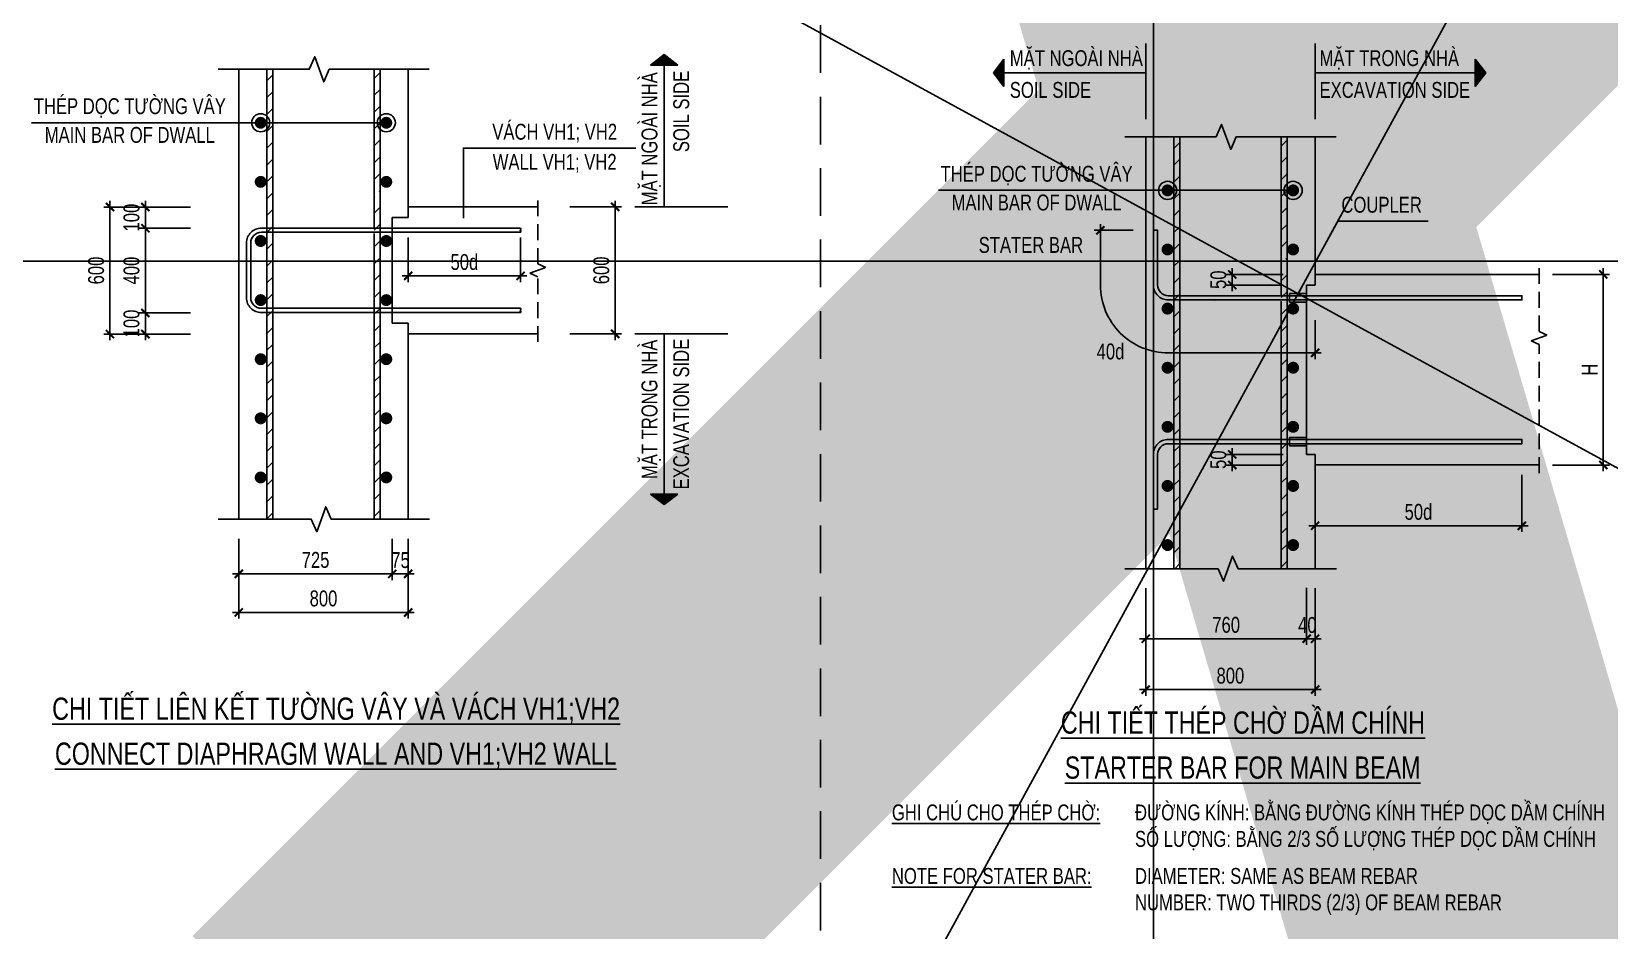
# Model space of a CAD drawing. Header units: millimetres. Extents: x 4107542 to 4204956, y -64070 to 3933.
# Drawn here: x 4126900 to 4156711, y -64070 to -47090 of the extents above; entities that cross this region are included whole.
import ezdxf
from ezdxf.enums import TextEntityAlignment as Align

# ---------------------------------------------------------------- set-up
doc = ezdxf.new("R2010")
doc.units = ezdxf.units.MM
doc.header["$LTSCALE"] = 1200
doc.linetypes.add('HIDDEN', pattern=[0.375, 0.25, -0.125])
for name, color, linetype in [('CDC.02.DIM', 1, 'Continuous'), ('CDC.03.BORDER', 3, 'Continuous'), ('CDC.04.HIDDEN', 8, 'HIDDEN'), ('CDC.05.STEEL', 4, 'Continuous'), ('CDC.06.TEXT', 2, 'Continuous'), ('CDC.11.NOTE', 8, 'Continuous')]:
    doc.layers.add(name, color=color, linetype=linetype)
doc.styles.add('1', font='arial.ttf', dxfattribs={"width": 0.75})
doc.styles.add('SMTEXT', font='arial.ttf', dxfattribs={"width": 0.75})
doc.dimstyles.new('120X4', dxfattribs={"dimscale": 120, "dimtxt": 2.5, "dimasz": 0.008, "dimexe": 0, "dimexo": 0, "dimgap": 0.9, "dimtad": 1, "dimdec": 0, "dimlfac": 0.25, "dimzin": 13, "dimdsep": 46, "dimtxsty": '1', "dimblk1": 'CHEO', "dimblk2": 'CHEO', "dimsah": 1, "dimcen": 0, "dimclrd": 256, "dimclre": 256, "dimclrt": 3, "dimadec": 0, "dimazin": 0, "dimtfac": 1, "dimtdec": 0, "dimtix": 1, "dimtmove": 2, "dimatfit": 3, "dimldrblk": 'CHEO', "dimfxl": 8, "dimfxlon": 1, "dimtolj": 1, "dimtzin": 13, "dimarcsym": 0})

# ---------------------------------------------------------------- blocks, each defined once
blk = doc.blocks.new('CHEO')
at = {"layer": 'CDC.02.DIM'}
for points in [[(0, 120.96), (0, -120.96)], [(-120.96, 0), (120.96, 0)]]:
    blk.add_lwpolyline(points, dxfattribs=at)
at = {"layer": 'CDC.02.DIM', "const_width": 40}
blk.add_lwpolyline([(80.48, 80.35), (-80.4, -80.52)], dxfattribs=at)
blk = doc.blocks.new('*D108')
at = {"layer": 'CDC.02.DIM', "lineweight": -2, "transparency": 16777216}
for p, q in [((4133716, -56670), (4133716, -57335)), ((4134016, -56670), (4134016, -57335)), ((4133717, -57335), (4134016, -57335))]:
    blk.add_line(p, q, dxfattribs=at)
at = {"layer": 'Defpoints', "color": 0, "transparency": 16777216}
for p in [(4133716, -56670), (4134016, -56670), (4134016, -57335)]:
    blk.add_point(p, dxfattribs=at)
at = {"layer": 'CDC.02.DIM', "lineweight": -2, "transparency": 16777216, "xscale": 0.96, "yscale": 0.96, "zscale": 0.96, "rotation": 180}
blk.add_blockref('CHEO', (4133716, -57335), dxfattribs=at)
at = {"layer": 'CDC.02.DIM', "lineweight": -2, "transparency": 16777216, "xscale": 0.96, "yscale": 0.96, "zscale": 0.96}
blk.add_blockref('CHEO', (4134016, -57335), dxfattribs=at)
at = {"layer": 'CDC.02.DIM', "color": 3, "transparency": 16777216, "insert": (4133871, -57076), "char_height": 300, "attachment_point": 5, "style": '1'}
blk.add_mtext('\\A1;75', dxfattribs=at)
blk = doc.blocks.new('*D109')
at = {"layer": 'CDC.02.DIM', "lineweight": -2, "transparency": 16777216}
for p, q in [((4130816, -56670), (4130816, -57335)), ((4133716, -56670), (4133716, -57335)), ((4130817, -57335), (4133716, -57335))]:
    blk.add_line(p, q, dxfattribs=at)
at = {"layer": 'Defpoints', "color": 0, "transparency": 16777216}
for p in [(4130816, -56670), (4133716, -56670), (4133716, -57335)]:
    blk.add_point(p, dxfattribs=at)
at = {"layer": 'CDC.02.DIM', "lineweight": -2, "transparency": 16777216, "xscale": 0.96, "yscale": 0.96, "zscale": 0.96, "rotation": 180}
blk.add_blockref('CHEO', (4130816, -57335), dxfattribs=at)
at = {"layer": 'CDC.02.DIM', "lineweight": -2, "transparency": 16777216, "xscale": 0.96, "yscale": 0.96, "zscale": 0.96}
blk.add_blockref('CHEO', (4133716, -57335), dxfattribs=at)
at = {"layer": 'CDC.02.DIM', "color": 3, "transparency": 16777216, "insert": (4132266, -57073), "char_height": 300, "attachment_point": 5, "style": '1'}
blk.add_mtext('\\A1;725', dxfattribs=at)
blk = doc.blocks.new('*D110')
at = {"layer": 'CDC.02.DIM', "lineweight": -2, "transparency": 16777216}
for p, q in [((4129906, -50804), (4129051, -50804)), ((4129051, -52405), (4129051, -50805)), ((4129906, -52406), (4129051, -52406))]:
    blk.add_line(p, q, dxfattribs=at)
at = {"layer": 'Defpoints', "color": 0, "transparency": 16777216}
for p in [(4129051, -50804), (4129906, -50804), (4129906, -52406)]:
    blk.add_point(p, dxfattribs=at)
at = {"layer": 'CDC.02.DIM', "lineweight": -2, "transparency": 16777216, "xscale": 0.96, "yscale": 0.96, "zscale": 0.96}
for p, rotation in [((4129051, -50804), 90), ((4129051, -52406), 270)]:
    blk.add_blockref('CHEO', p, dxfattribs=dict(at, rotation=rotation))
at = {"layer": 'CDC.02.DIM', "color": 3, "transparency": 16777216, "insert": (4128789, -51605), "char_height": 300, "attachment_point": 5, "rotation": 90, "style": '1'}
blk.add_mtext('\\A1;400', dxfattribs=at)
blk = doc.blocks.new('*D111')
at = {"layer": 'CDC.02.DIM', "lineweight": -2, "transparency": 16777216}
for p, q in [((4129051, -50403), (4129051, -50402)), ((4129906, -50404), (4129051, -50404)), ((4129051, -50804), (4129051, -50404)), ((4129906, -50804), (4129051, -50804)), ((4129051, -50805), (4129051, -50806))]:
    blk.add_line(p, q, dxfattribs=at)
at = {"layer": 'Defpoints', "color": 0, "transparency": 16777216}
for p in [(4129051, -50404), (4129906, -50404), (4129906, -50804)]:
    blk.add_point(p, dxfattribs=at)
at = {"layer": 'CDC.02.DIM', "lineweight": -2, "transparency": 16777216, "xscale": 0.96, "yscale": 0.96, "zscale": 0.96}
for p, rotation in [((4129051, -50404), 270), ((4129051, -50804), 90)]:
    blk.add_blockref('CHEO', p, dxfattribs=dict(at, rotation=rotation))
at = {"layer": 'CDC.02.DIM', "color": 3, "transparency": 16777216, "insert": (4128789, -50604), "char_height": 300, "attachment_point": 5, "rotation": 90, "style": '1'}
blk.add_mtext('\\A1;100', dxfattribs=at)
blk = doc.blocks.new('*D112')
at = {"layer": 'CDC.02.DIM', "lineweight": -2, "transparency": 16777216}
for p, q in [((4129342, -50404), (4128382, -50404)), ((4128382, -50405), (4128382, -52804)), ((4129342, -52805), (4128382, -52805))]:
    blk.add_line(p, q, dxfattribs=at)
at = {"layer": 'Defpoints', "color": 0, "transparency": 16777216}
for p in [(4129906, -50404), (4128382, -52805), (4129906, -52805)]:
    blk.add_point(p, dxfattribs=at)
at = {"layer": 'CDC.02.DIM', "lineweight": -2, "transparency": 16777216, "xscale": 0.96, "yscale": 0.96, "zscale": 0.96}
for p, rotation in [((4128382, -50404), 90), ((4128382, -52805), 270)]:
    blk.add_blockref('CHEO', p, dxfattribs=dict(at, rotation=rotation))
at = {"layer": 'CDC.02.DIM', "color": 3, "transparency": 16777216, "insert": (4128121, -51604), "char_height": 300, "attachment_point": 5, "rotation": 90, "style": '1'}
blk.add_mtext('\\A1;600', dxfattribs=at)
blk = doc.blocks.new('*D113')
at = {"layer": 'CDC.02.DIM', "lineweight": -2, "transparency": 16777216}
for p, q in [((4137071, -50401), (4137927, -50401)), ((4137927, -50401), (4137927, -52800)), ((4137071, -52801), (4137927, -52801))]:
    blk.add_line(p, q, dxfattribs=at)
at = {"layer": 'Defpoints', "color": 0, "transparency": 16777216}
for p in [(4137071, -50401), (4137071, -52801), (4137927, -52801)]:
    blk.add_point(p, dxfattribs=at)
at = {"layer": 'CDC.02.DIM', "lineweight": -2, "transparency": 16777216, "xscale": 0.96, "yscale": 0.96, "zscale": 0.96}
for p, rotation in [((4137927, -50401), 90), ((4137927, -52801), 270)]:
    blk.add_blockref('CHEO', p, dxfattribs=dict(at, rotation=rotation))
at = {"layer": 'CDC.02.DIM', "color": 3, "transparency": 16777216, "insert": (4137666, -51601), "char_height": 300, "attachment_point": 5, "rotation": 90, "style": '1'}
blk.add_mtext('\\A1;600', dxfattribs=at)
blk = doc.blocks.new('*D114')
at = {"layer": 'CDC.02.DIM', "lineweight": -2, "transparency": 16777216}
for p, q in [((4130816, -57102), (4130816, -58062)), ((4134016, -57102), (4134016, -58062)), ((4130817, -58062), (4134016, -58062))]:
    blk.add_line(p, q, dxfattribs=at)
at = {"layer": 'Defpoints', "color": 0, "transparency": 16777216}
for p in [(4130816, -56670), (4134016, -56670), (4134016, -58062)]:
    blk.add_point(p, dxfattribs=at)
at = {"layer": 'CDC.02.DIM', "lineweight": -2, "transparency": 16777216, "xscale": 0.96, "yscale": 0.96, "zscale": 0.96, "rotation": 180}
blk.add_blockref('CHEO', (4130816, -58062), dxfattribs=at)
at = {"layer": 'CDC.02.DIM', "lineweight": -2, "transparency": 16777216, "xscale": 0.96, "yscale": 0.96, "zscale": 0.96}
blk.add_blockref('CHEO', (4134016, -58062), dxfattribs=at)
at = {"layer": 'CDC.02.DIM', "color": 3, "transparency": 16777216, "insert": (4132416, -57800), "char_height": 300, "attachment_point": 5, "style": '1'}
blk.add_mtext('\\A1;800', dxfattribs=at)
blk = doc.blocks.new('*D115')
at = {"layer": 'CDC.02.DIM', "lineweight": -2, "transparency": 16777216}
for p, q in [((4129051, -52405), (4129051, -52404)), ((4129906, -52406), (4129051, -52406)), ((4129051, -52406), (4129051, -52805)), ((4129906, -52805), (4129051, -52805)), ((4129051, -52805), (4129051, -52806))]:
    blk.add_line(p, q, dxfattribs=at)
at = {"layer": 'Defpoints', "color": 0, "transparency": 16777216}
for p in [(4129906, -52406), (4129051, -52805), (4129906, -52805)]:
    blk.add_point(p, dxfattribs=at)
at = {"layer": 'CDC.02.DIM', "lineweight": -2, "transparency": 16777216, "xscale": 0.96, "yscale": 0.96, "zscale": 0.96}
for p, rotation in [((4129051, -52406), 270), ((4129051, -52805), 90)]:
    blk.add_blockref('CHEO', p, dxfattribs=dict(at, rotation=rotation))
at = {"layer": 'CDC.02.DIM', "color": 3, "transparency": 16777216, "insert": (4128789, -52605), "char_height": 300, "attachment_point": 5, "rotation": 90, "style": '1'}
blk.add_mtext('\\A1;100', dxfattribs=at)
blk = doc.blocks.new('*D116')
at = {"layer": 'CDC.02.DIM', "lineweight": -2, "transparency": 16777216}
for p, q in [((4134016, -50979), (4134016, -51706)), ((4136139, -50979), (4136139, -51706)), ((4134017, -51706), (4136138, -51706))]:
    blk.add_line(p, q, dxfattribs=at)
at = {"layer": 'Defpoints', "color": 0, "transparency": 16777216}
for p in [(4134016, -50979), (4136139, -50979), (4136139, -51706)]:
    blk.add_point(p, dxfattribs=at)
at = {"layer": 'CDC.02.DIM', "lineweight": -2, "transparency": 16777216, "xscale": 0.96, "yscale": 0.96, "zscale": 0.96, "rotation": 180}
blk.add_blockref('CHEO', (4134016, -51706), dxfattribs=at)
at = {"layer": 'CDC.02.DIM', "lineweight": -2, "transparency": 16777216, "xscale": 0.96, "yscale": 0.96, "zscale": 0.96}
blk.add_blockref('CHEO', (4136139, -51706), dxfattribs=at)
at = {"layer": 'CDC.02.DIM', "color": 3, "transparency": 16777216, "insert": (4135078, -51445), "char_height": 300, "attachment_point": 5, "style": '1'}
blk.add_mtext('\\A1;50d', dxfattribs=at)
blk = doc.blocks.new('*D138')
at = {"layer": 'CDC.02.DIM', "lineweight": -2, "transparency": 16777216}
for p, q in [((4150990, -57600), (4150990, -58560)), ((4151150, -57605), (4151150, -58560)), ((4150989, -58560), (4150988, -58560)), ((4150990, -58560), (4151150, -58560)), ((4151151, -58560), (4151152, -58560))]:
    blk.add_line(p, q, dxfattribs=at)
at = {"layer": 'Defpoints', "color": 0, "transparency": 16777216}
for p in [(4150990, -55078), (4151150, -57605), (4151150, -58560)]:
    blk.add_point(p, dxfattribs=at)
at = {"layer": 'CDC.02.DIM', "lineweight": -2, "transparency": 16777216, "xscale": 0.96, "yscale": 0.96, "zscale": 0.96}
blk.add_blockref('CHEO', (4150990, -58560), dxfattribs=at)
at = {"layer": 'CDC.02.DIM', "lineweight": -2, "transparency": 16777216, "xscale": 0.96, "yscale": 0.96, "zscale": 0.96, "rotation": 180}
blk.add_blockref('CHEO', (4151150, -58560), dxfattribs=at)
at = {"layer": 'CDC.02.DIM', "color": 3, "transparency": 16777216, "insert": (4151004, -58302), "char_height": 300, "attachment_point": 5, "style": '1'}
blk.add_mtext('\\A1;40', dxfattribs=at)
blk = doc.blocks.new('*D139')
at = {"layer": 'CDC.02.DIM', "lineweight": -2, "transparency": 16777216}
for p, q in [((4147950, -57605), (4147950, -58560)), ((4150990, -57600), (4150990, -58560)), ((4147951, -58560), (4150989, -58560))]:
    blk.add_line(p, q, dxfattribs=at)
at = {"layer": 'Defpoints', "color": 0, "transparency": 16777216}
for p in [(4150990, -55078), (4147950, -57605), (4150990, -58560)]:
    blk.add_point(p, dxfattribs=at)
at = {"layer": 'CDC.02.DIM', "lineweight": -2, "transparency": 16777216, "xscale": 0.96, "yscale": 0.96, "zscale": 0.96, "rotation": 180}
blk.add_blockref('CHEO', (4147950, -58560), dxfattribs=at)
at = {"layer": 'CDC.02.DIM', "lineweight": -2, "transparency": 16777216, "xscale": 0.96, "yscale": 0.96, "zscale": 0.96}
blk.add_blockref('CHEO', (4150990, -58560), dxfattribs=at)
at = {"layer": 'CDC.02.DIM', "color": 3, "transparency": 16777216, "insert": (4149470, -58299), "char_height": 300, "attachment_point": 5, "style": '1'}
blk.add_mtext('\\A1;760', dxfattribs=at)
blk = doc.blocks.new('*D140')
at = {"layer": 'CDC.02.DIM', "lineweight": -2, "transparency": 16777216}
for p, q in [((4149585, -51677), (4149585, -51676)), ((4150545, -51678), (4149585, -51678)), ((4149585, -51878), (4149585, -51678)), ((4150545, -51878), (4149585, -51878)), ((4149585, -51879), (4149585, -51880))]:
    blk.add_line(p, q, dxfattribs=at)
at = {"layer": 'Defpoints', "color": 0, "transparency": 16777216}
for p in [(4149585, -51678), (4151150, -51678), (4150990, -51878)]:
    blk.add_point(p, dxfattribs=at)
at = {"layer": 'CDC.02.DIM', "lineweight": -2, "transparency": 16777216, "xscale": 0.96, "yscale": 0.96, "zscale": 0.96}
for p, rotation in [((4149585, -51678), 270), ((4149585, -51878), 90)]:
    blk.add_blockref('CHEO', p, dxfattribs=dict(at, rotation=rotation))
at = {"layer": 'CDC.02.DIM', "color": 3, "transparency": 16777216, "insert": (4149324, -51778), "char_height": 300, "attachment_point": 5, "rotation": 90, "style": '1'}
blk.add_mtext('\\A1;50', dxfattribs=at)
blk = doc.blocks.new('*D135')
at = {"layer": 'CDC.02.DIM', "lineweight": -2, "transparency": 16777216}
for p, q in [((4155635, -51678), (4156595, -51678)), ((4156595, -51679), (4156595, -55277)), ((4155635, -55278), (4156595, -55278))]:
    blk.add_line(p, q, dxfattribs=at)
at = {"layer": 'Defpoints', "color": 0, "transparency": 16777216}
for p in [(4151150, -51678), (4151150, -55278), (4156595, -55278)]:
    blk.add_point(p, dxfattribs=at)
at = {"layer": 'CDC.02.DIM', "lineweight": -2, "transparency": 16777216, "xscale": 0.96, "yscale": 0.96, "zscale": 0.96}
for p, rotation in [((4156595, -51678), 90), ((4156595, -55278), 270)]:
    blk.add_blockref('CHEO', p, dxfattribs=dict(at, rotation=rotation))
at = {"layer": 'CDC.02.DIM', "color": 3, "transparency": 16777216, "insert": (4156337, -53478), "char_height": 300, "attachment_point": 5, "rotation": 90, "style": '1'}
blk.add_mtext('\\A1;H', dxfattribs=at)
blk = doc.blocks.new('*D136')
at = {"layer": 'CDC.02.DIM', "lineweight": -2, "transparency": 16777216}
for p, q in [((4147950, -58560), (4147950, -59520)), ((4151150, -58560), (4151150, -59520)), ((4147951, -59520), (4151149, -59520))]:
    blk.add_line(p, q, dxfattribs=at)
at = {"layer": 'Defpoints', "color": 0, "transparency": 16777216}
for p in [(4147950, -57605), (4151150, -57605), (4151150, -59520)]:
    blk.add_point(p, dxfattribs=at)
at = {"layer": 'CDC.02.DIM', "lineweight": -2, "transparency": 16777216, "xscale": 0.96, "yscale": 0.96, "zscale": 0.96, "rotation": 180}
blk.add_blockref('CHEO', (4147950, -59520), dxfattribs=at)
at = {"layer": 'CDC.02.DIM', "lineweight": -2, "transparency": 16777216, "xscale": 0.96, "yscale": 0.96, "zscale": 0.96}
blk.add_blockref('CHEO', (4151150, -59520), dxfattribs=at)
at = {"layer": 'CDC.02.DIM', "color": 3, "transparency": 16777216, "insert": (4149550, -59259), "char_height": 300, "attachment_point": 5, "style": '1'}
blk.add_mtext('\\A1;800', dxfattribs=at)
blk = doc.blocks.new('*D137')
at = {"layer": 'CDC.02.DIM', "lineweight": -2, "transparency": 16777216}
for p, q in [((4149585, -55077), (4149585, -55076)), ((4150545, -55078), (4149585, -55078)), ((4149585, -55078), (4149585, -55278)), ((4150545, -55278), (4149585, -55278)), ((4149585, -55279), (4149585, -55280))]:
    blk.add_line(p, q, dxfattribs=at)
at = {"layer": 'Defpoints', "color": 0, "transparency": 16777216}
for p in [(4150990, -55078), (4149585, -55278), (4151150, -55278)]:
    blk.add_point(p, dxfattribs=at)
at = {"layer": 'CDC.02.DIM', "lineweight": -2, "transparency": 16777216, "xscale": 0.96, "yscale": 0.96, "zscale": 0.96}
for p, rotation in [((4149585, -55078), 270), ((4149585, -55278), 90)]:
    blk.add_blockref('CHEO', p, dxfattribs=dict(at, rotation=rotation))
at = {"layer": 'CDC.02.DIM', "color": 3, "transparency": 16777216, "insert": (4149324, -55178), "char_height": 300, "attachment_point": 5, "rotation": 90, "style": '1'}
blk.add_mtext('\\A1;50', dxfattribs=at)
blk = doc.blocks.new('*D141')
at = {"layer": 'CDC.02.DIM', "lineweight": -2, "transparency": 16777216}
for p, q in [((4151150, -55466), (4151150, -56426)), ((4155057, -55466), (4155057, -56426)), ((4151151, -56426), (4155056, -56426))]:
    blk.add_line(p, q, dxfattribs=at)
at = {"layer": 'Defpoints', "color": 0, "transparency": 16777216}
for p in [(4151150, -54876), (4155057, -54876), (4155057, -56426)]:
    blk.add_point(p, dxfattribs=at)
at = {"layer": 'CDC.02.DIM', "lineweight": -2, "transparency": 16777216, "xscale": 0.96, "yscale": 0.96, "zscale": 0.96, "rotation": 180}
blk.add_blockref('CHEO', (4151150, -56426), dxfattribs=at)
at = {"layer": 'CDC.02.DIM', "lineweight": -2, "transparency": 16777216, "xscale": 0.96, "yscale": 0.96, "zscale": 0.96}
blk.add_blockref('CHEO', (4155057, -56426), dxfattribs=at)
at = {"layer": 'CDC.02.DIM', "color": 3, "transparency": 16777216, "insert": (4153103, -56165), "char_height": 300, "attachment_point": 5, "style": '1'}
blk.add_mtext('\\A1;50d', dxfattribs=at)

msp = doc.modelspace()

# ---------------------------------------------------------------- hatches: boundary and pattern name
at = {"layer": 'CDC.11.NOTE'}
h = msp.add_hatch(dxfattribs=at)
h.set_pattern_fill('ANSI31', color=256, scale=1800, style=0)
h.set_pattern_definition([(45, (4401341.96, 952238.25), (-159.099026, 159.099026), [])])
h.paths.add_polyline_path([(4131460.3, -47803), (4131348.3, -47803), (4131348.3, -48215.8), (4131460.3, -48215.8)])
h.paths.add_polyline_path([(4131348.3, -56301.7), (4131460.3, -56301.7), (4131460.3, -48215.8), (4131348.3, -48215.8)])
h = msp.add_hatch(dxfattribs=at)
h.set_pattern_fill('ANSI31', color=256, scale=1800, style=0)
h.set_pattern_definition([(45, (4399505.34, 952238.25), (-159.099026, 159.099026), [])])
edge = h.paths.add_edge_path()
edge.add_line((4133486.4, -48215.8), (4133374.4, -48215.8))
edge.add_line((4133374.4, -48215.8), (4133374.4, -50082.9))
edge.add_arc((4133366.4, -50282.7), 200, 53.1301, 87.70756, ccw=False)
edge.add_line((4133486.4, -50122.7), (4133486.4, -48215.8))
h.paths.add_polyline_path([(4133486.4, -47803), (4133374.4, -47803), (4133374.4, -48215.8), (4133486.4, -48215.8)])
edge = h.paths.add_edge_path()
edge.add_line((4133374.4, -56301.7), (4133486.4, -56301.7))
edge.add_line((4133486.4, -56301.7), (4133486.4, -55285.5))
edge.add_arc((4133505.2, -55256.7), 34.4, 232.03623, 236.8032, ccw=False)
edge.add_arc((4133505.2, -55310.9), 34.4, 123.1968, 127.96377, ccw=False)
edge.add_line((4133486.4, -55282.1), (4133486.4, -50362.7))
edge.add_arc((4133286.4, -50362.7), 200, 359.99991, 423.89612)
edge.add_line((4133374.4, -50183.1), (4133374.4, -56301.7))
h = msp.add_hatch(dxfattribs=at)
h.set_pattern_fill('ANSI31', color=256, scale=1800, style=0)
h.set_pattern_definition([(45, (4418475.1, 950961.12), (-159.099026, 159.099026), [])])
h.paths.add_polyline_path([(4148593.4, -49080.2), (4148481.4, -49080.2), (4148481.4, -49493), (4148593.4, -49493)])
h.paths.add_polyline_path([(4148481.4, -57236.1), (4148593.4, -57236.1), (4148593.4, -49493), (4148481.4, -49493)])
h = msp.add_hatch(dxfattribs=at)
h.set_pattern_fill('ANSI31', color=256, scale=1800, style=0)
h.set_pattern_definition([(45, (4416638.47, 950961.12), (-159.099026, 159.099026), [])])
edge = h.paths.add_edge_path()
edge.add_line((4150619.5, -49493), (4150507.5, -49493))
edge.add_line((4150507.5, -49493), (4150507.5, -51360))
edge.add_arc((4150499.5, -51559.8), 200, 53.1301, 87.70756, ccw=False)
edge.add_line((4150619.5, -51399.8), (4150619.5, -49493))
h.paths.add_polyline_path([(4150619.5, -49080.2), (4150507.5, -49080.2), (4150507.5, -49493), (4150619.5, -49493)])
edge = h.paths.add_edge_path()
edge.add_line((4150507.5, -57236.1), (4150619.5, -57236.1))
edge.add_line((4150619.5, -57236.1), (4150619.5, -56562.6))
edge.add_arc((4150638.4, -56533.8), 34.4, 232.03623, 236.8032, ccw=False)
edge.add_arc((4150638.4, -56588.1), 34.4, 123.1968, 127.96377, ccw=False)
edge.add_line((4150619.5, -56559.3), (4150619.5, -51639.9))
edge.add_arc((4150419.5, -51639.8), 200, 359.99991, 423.89612)
edge.add_line((4150507.5, -51460.3), (4150507.5, -57236.1))

# ---------------------------------------------------------------- linework, layer by layer
at = {"layer": 'CDC.02.DIM'}
for p, q in [((4133604.5, -48811.1), (4126900.4, -48811.1)), ((4150737.6, -50088.2), (4144033.6, -50088.2)), ((4147211, -50843.9), (4147711, -50843.9))]:
    msp.add_line(p, q, dxfattribs=at)
for points in [[(4130424.6, -47803), (4132147, -47803), (4132249.8, -47566.2), (4132422.2, -48039.8), (4132525, -47803), (4134412.7, -47803)], [(4147557.7, -49080.2), (4149280.1, -49080.2), (4149382.9, -48843.4), (4149555.3, -49317), (4149658.1, -49080.2), (4151545.9, -49080.2)], [(4135058.4, -50614.6), (4135058.4, -49290.9), (4138316.9, -49290.9)], [(4132131.1, -50882.7), (4132133.6, -50890.9)], [(4130424.6, -56301.7), (4132184.3, -56301.7), (4132287.1, -56538.5), (4132459.5, -56064.9), (4132562.3, -56301.7), (4134419.1, -56301.7)], [(4147557.7, -57236.1), (4149317.4, -57236.1), (4149420.2, -57472.9), (4149592.6, -56999.3), (4149695.4, -57236.1), (4151552.3, -57236.1)]]:
    msp.add_lwpolyline(points, dxfattribs=at)
for points in [[(4136138.9, -50802.3, -0.3639702), (4136138.9, -50840.3, 0.3639702), (4136138.9, -50882.3, 0.3639702), (4136138.9, -50840.3, 0.3639702)], [(4151149.6, -52543.3), (4151149.6, -53159.5), (4148374.9, -53159.4, -0.4142141), (4147094.9, -51879.4), (4147094.9, -51430.3), (4147094.9, -50844), (4147094.9, -50844)], [(4136138.9, -52317.6, -0.3639702), (4136138.9, -52355.7, 0.3639702), (4136138.9, -52397.6, 0.3639702), (4136138.9, -52355.7, 0.3639702)]]:
    msp.add_lwpolyline(points, format="xyb", dxfattribs=at)
for centre in [(4148362.5, -50089.9), (4150735.5, -50089.9)]:
    msp.add_circle(centre, 171, dxfattribs=at)
at = {"layer": 'CDC.03.BORDER'}
for p, q in [((4130816.5, -47803), (4130816.5, -56301.7)), ((4134016.5, -47803), (4134016.5, -50600.5)), ((4147949.6, -49080.2), (4147949.6, -57236.1)), ((4151149.6, -49080.2), (4151149.6, -51877.7)), ((4134016.5, -50600.5), (4133716.5, -50600.5)), ((4133716.5, -52600.5), (4133716.5, -50600.5)), ((4134016.5, -50400.5), (4136466.5, -50400.5)), ((4151149.6, -51677.7), (4155384.7, -51677.7)), ((4151149.6, -51877.7), (4150989.6, -51877.7)), ((4150989.6, -55077.7), (4150989.6, -51877.7)), ((4133716.5, -52600.5), (4134016.5, -52600.5)), ((4134016.5, -52600.5), (4134016.5, -56301.7)), ((4136466.5, -52800.5), (4134016.5, -52800.5)), ((4150989.6, -55077.7), (4151149.6, -55077.7)), ((4151149.6, -55077.7), (4151149.6, -57236.1)), ((4155384.7, -55277.7), (4151149.6, -55277.7))]:
    msp.add_line(p, q, dxfattribs=at)
for points in [[(4150669.6, -52039.4), (4150989.6, -52039.4), (4150989.6, -52199.4), (4150669.6, -52199.4)], [(4150669.6, -54915.9), (4150989.6, -54915.9), (4150989.6, -54755.9), (4150669.6, -54755.9)]]:
    msp.add_lwpolyline(points, close=True, dxfattribs=at)
at = {"layer": 'CDC.04.HIDDEN', "ltscale": 3}
msp.add_line((4141808.5, -64070.2), (4141808.5, 3933.3), dxfattribs=at)
at = {"layer": 'CDC.04.HIDDEN'}
for points in [[(4136466.5, -52952.7), (4136466.5, -51721.5), (4136314.9, -51655.7), (4136618, -51545.4), (4136466.5, -51479.6), (4136466.5, -50267.4)], [(4155384.7, -55429.8), (4155384.7, -52998.6), (4155233.2, -52932.8), (4155536.3, -52822.5), (4155384.7, -52756.7), (4155384.7, -51544.5)]]:
    msp.add_lwpolyline(points, dxfattribs=at)
at = {"layer": 'CDC.05.STEEL'}
for p, q in [((4138852.4, -50400.5), (4138852.4, -47723.6)), ((4147949.6, -47870), (4145272.7, -47870)), ((4151149.6, -47870), (4154176.5, -47870)), ((4138852.4, -52800.5), (4138852.4, -55827.4))]:
    msp.add_line(p, q, dxfattribs=at)
for points in [[(4136138.9, -52397.6), (4131241.8, -52397.6, -0.4142141), (4130961.8, -52117.6), (4130961.8, -51531.3), (4130961.8, -51082.3, -0.4142141), (4131241.8, -50802.3), (4136138.9, -50802.3)], [(4136138.9, -52317.6), (4131241.8, -52317.6, -0.4142141), (4131041.8, -52117.6), (4131041.8, -51531.3), (4131041.8, -51082.3, -0.4142141), (4131241.8, -50882.3), (4136138.9, -50882.3)], [(4148094.9, -50844), (4148174.9, -50844), (4148174.9, -50844), (4148174.9, -51430.3), (4148174.9, -51879.4, 0.4142141), (4148374.9, -52079.4), (4155057.2, -52079.4), (4155057.2, -52159.4), (4148374.9, -52159.4, -0.4142141), (4148094.9, -51879.4), (4148094.9, -51430.3), (4148094.9, -50844), (4148094.9, -50844)], [(4148094.9, -56111.3), (4148174.9, -56111.3), (4148174.9, -56111.3), (4148174.9, -55525), (4148174.9, -55075.9, -0.4142141), (4148374.9, -54875.9), (4155057.2, -54875.9), (4155057.2, -54795.9), (4148374.9, -54795.9, 0.4142141), (4148094.9, -55075.9), (4148094.9, -55525), (4148094.9, -56111.3), (4148094.9, -56111.3)]]:
    msp.add_lwpolyline(points, format="xyb", dxfattribs=at)
at = {"layer": 'CDC.11.NOTE'}
for p, q in [((4147949.6, -48747.3), (4147949.6, -47315.8)), ((4151149.6, -48747.3), (4151149.6, -47315.8)), ((4138852.4, -47525), (4138593.2, -47723.6)), ((4138852.4, -47525), (4139111.6, -47723.6)), ((4145074, -47870), (4145272.7, -47610.8)), ((4145272.7, -48129.2), (4145272.7, -47610.8)), ((4154375.2, -47870), (4154176.5, -47610.8)), ((4154176.5, -48129.2), (4154176.5, -47610.8)), ((4131348.3, -47803), (4131348.3, -56301.7)), ((4131460.3, -47803), (4131460.3, -56301.7)), ((4133374.4, -47803), (4133374.4, -50802.7)), ((4133486.4, -47803), (4133486.4, -51082.7)), ((4139111.6, -47723.6), (4138593.2, -47723.6)), ((4145074, -47870), (4145272.7, -48129.2)), ((4154375.2, -47870), (4154176.5, -48129.2)), ((4148481.4, -49080.2), (4148481.4, -57236.1)), ((4148593.4, -49080.2), (4148593.4, -57236.1)), ((4150507.5, -49080.2), (4150507.5, -52079.8)), ((4150619.5, -49080.2), (4150619.5, -52359.9)), ((4140052.7, -50400.5), (4138298.2, -50400.5)), ((4133486.4, -51440.3), (4133486.4, -56301.7)), ((4150619.5, -52717.5), (4150619.5, -57236.1)), ((4140052.7, -52800.5), (4138298.2, -52800.5)), ((4138852.4, -56026.1), (4138593.2, -55827.4)), ((4139111.6, -55827.4), (4138593.2, -55827.4)), ((4138852.4, -56026.1), (4139111.6, -55827.4))]:
    msp.add_line(p, q, dxfattribs=at)
at = {"layer": 'CDC.11.NOTE', "const_width": 112.5}
for points in [[(4131189.6, -48852.5, -1), (4131269.1, -48773, -1)], [(4133562.7, -48852.5, -1), (4133642.2, -48773, -1)], [(4131189.6, -49969.2, -1), (4131269.2, -49889.6, -1)], [(4133562.7, -49969.2, -1), (4133642.3, -49889.6, -1)], [(4148322.7, -50129.6, -1), (4148402.2, -50050.1, -1)], [(4150695.8, -50129.6, -1), (4150775.3, -50050.1, -1)], [(4131189.7, -51085.9, -1), (4131269.2, -51006.3, -1)], [(4133562.8, -51085.9, -1), (4133642.3, -51006.3, -1)], [(4148322.8, -51246.3, -1), (4148402.3, -51166.8, -1)], [(4150695.9, -51246.3, -1), (4150775.4, -51166.8, -1)], [(4131189.7, -52202.6, -1), (4131269.2, -52123, -1)], [(4133562.8, -52202.6, -1), (4133642.3, -52123, -1)], [(4148322.8, -52363, -1), (4148402.4, -52283.5, -1)], [(4150695.9, -52363, -1), (4150775.5, -52283.5, -1)], [(4131189.7, -53319.2, -1), (4131269.2, -53239.7, -1)], [(4133562.8, -53319.2, -1), (4133642.3, -53239.7, -1)], [(4148322.8, -53479.7, -1), (4148402.4, -53400.1, -1)], [(4150695.9, -53479.7, -1), (4150775.5, -53400.1, -1)], [(4131189.6, -54435.9, -1), (4131269.2, -54356.4, -1)], [(4133562.7, -54435.9, -1), (4133642.3, -54356.4, -1)], [(4148322.8, -54596.4, -1), (4148402.4, -54516.8, -1)], [(4150695.9, -54596.4, -1), (4150775.5, -54516.8, -1)], [(4131189.6, -55552.6, -1), (4131269.2, -55473.1, -1)], [(4133562.7, -55552.6, -1), (4133642.3, -55473.1, -1)], [(4148322.8, -55713.1, -1), (4148402.3, -55633.5, -1)], [(4150695.9, -55713.1, -1), (4150775.4, -55633.5, -1)], [(4148322.8, -56829.7, -1), (4148402.3, -56750.2, -1)], [(4150695.9, -56829.7, -1), (4150775.4, -56750.2, -1)]]:
    msp.add_lwpolyline(points, format="xyb", close=True, dxfattribs=at)
at = {"layer": 'CDC.11.NOTE'}
for points in [[(4133374.4, -50903.1), (4133374.4, -56301.7)], [(4133486.4, -51840.3), (4133486.4, -51633.2), (4133486.4, -51082.7)], [(4149264.2, -52159.8), (4149266.8, -52168)], [(4150507.5, -52180.3), (4150507.5, -57236.1)], [(4150619.5, -53117.5), (4150619.5, -52910.4), (4150619.5, -52359.9)]]:
    msp.add_lwpolyline(points, dxfattribs=at)
for centre in [(4131229.3, -48812.7), (4133602.4, -48812.7)]:
    msp.add_circle(centre, 171, dxfattribs=at)
for points in [[(4138593.2, -47723.6), (4138852.4, -47525), (4138852.4, -47723.6), (4138852.4, -47525)], [(4139111.6, -47723.6), (4138852.4, -47525), (4138852.4, -47723.6), (4138852.4, -47525)], [(4145272.7, -47610.8), (4145074, -47870), (4145272.7, -47870), (4145074, -47870)], [(4154176.5, -47610.8), (4154375.2, -47870), (4154176.5, -47870), (4154375.2, -47870)], [(4145272.7, -48129.2), (4145074, -47870), (4145272.7, -47870), (4145074, -47870)], [(4154176.5, -48129.2), (4154375.2, -47870), (4154176.5, -47870), (4154375.2, -47870)], [(4138593.2, -55827.4), (4138852.4, -56026.1), (4138852.4, -55827.4), (4138852.4, -56026.1)], [(4139111.6, -55827.4), (4138852.4, -56026.1), (4138852.4, -55827.4), (4138852.4, -56026.1)]]:
    msp.add_solid(points, dxfattribs=at)

# ---------------------------------------------------------------- block references
at = {"layer": 'CDC.02.DIM', "xscale": 0.96, "yscale": 0.96, "zscale": 0.96}
for p in [(4147094.9, -50843.9), (4151149.6, -53159.4)]:
    msp.add_blockref('CHEO', p, dxfattribs=at)

# ---------------------------------------------------------------- texts
at = {"layer": 'CDC.02.DIM', "color": 3, "insert": (4147285.5, -53134.8), "char_height": 300, "width": 516.321, "attachment_point": 5, "style": '1'}
msp.add_mtext('\\A1;40d', dxfattribs=at)
at = {"layer": 'CDC.06.TEXT', "style": 'SMTEXT', "width": 0.75}
for s, p in [('MẶT NGOÀI NHÀ', (4145382.3, -47742.2)), ('MẶT TRONG NHÀ', (4151233.7, -47742.2)), ('SOIL SIDE', (4145382.3, -48342.2)), ('EXCAVATION SIDE', (4151233.7, -48342.2)), ('%%uGHI CHÚ CHO THÉP CHỜ:', (4143154.9, -61990.9)), ('ĐƯỜNG KÍNH: BẰNG ĐƯỜNG KÍNH THÉP DỌC DẦM CHÍNH', (4147747.5, -61990.9)), ('SỐ LƯỢNG: BẰNG 2/3 SỐ LƯỢNG THÉP DỌC DẦM CHÍNH', (4147747.5, -62490.9)), ('%%UNOTE FOR STATER BAR:', (4143154.9, -63190.9)), ('DIAMETER: SAME AS BEAM REBAR', (4147747.5, -63190.9)), ('NUMBER: TWO THIRDS (2/3) OF BEAM REBAR', (4147747.5, -63690.9))]:
    msp.add_text(s, height=300, dxfattribs=at).set_placement(p)
for s, p in [('MẶT NGOÀI NHÀ', (4138724.6, -50371.8)), ('SOIL SIDE', (4139324.6, -49367.7)), ('MẶT TRONG NHÀ', (4138724.6, -55545.2)), ('EXCAVATION SIDE', (4139324.6, -55739.7))]:
    msp.add_text(s, height=300, rotation=90, dxfattribs=at).set_placement(p)
for s, p in [('THÉP DỌC TƯỜNG VÂY', (4128756.4, -48491.8)), ('MAIN BAR OF DWALL', (4128756.4, -49041.8)), ('VÁCH VH1; VH2', (4136783.9, -48970.7)), ('WALL VH1; VH2', (4136783.9, -49577.4)), ('THÉP DỌC TƯỜNG VÂY', (4145889.5, -49768.9)), ('MAIN BAR OF DWALL', (4145889.5, -50318.9)), ('COUPLER', (4152407.3, -50361.3)), ('STATER BAR', (4145781.3, -51120.7))]:
    msp.add_text(s, height=300, dxfattribs=at).set_placement(p, align=Align.MIDDLE)
for s, p in [('%%UCHI TIẾT LIÊN KẾT TƯỜNG VÂY VÀ VÁCH VH1;VH2', (4132654.1, -60091.5)), ('%%UCHI TIẾT THÉP CHỜ DẦM CHÍNH', (4149787.2, -60353.7)), ('%%UCONNECT DIAPHRAGM WALL AND VH1;VH2 WALL', (4132648.2, -60941.5)), ('%%USTARTER BAR FOR MAIN BEAM', (4149781.3, -61203.7))]:
    msp.add_text(s, height=420, dxfattribs=at).set_placement(p, align=Align.CENTER)

# ---------------------------------------------------------------- dimensions: what is measured, and where the dimension line sits
at = {"layer": 'CDC.02.DIM'}
for base, p1, p2, picture, middle in [((4128382.1, -52804.5), (4129905.9, -50403.8), (4129905.9, -52804.5), '*D112', (4128120.9, -51604.2)), ((4129050.6, -50403.8), (4129905.9, -50803.8), (4129905.9, -50403.8), '*D111', (4128789.4, -50603.8)), ((4137926.9, -52800.5), (4137070.9, -50400.5), (4137070.9, -52800.5), '*D113', (4137665.7, -51600.5)), ((4129050.6, -50803.8), (4129905.9, -52405.6), (4129905.9, -50803.8), '*D110', (4128789.4, -51604.7)), ((4149585.5, -51677.7), (4150989.6, -51877.7), (4151149.6, -51677.7), '*D140', (4149324.3, -51777.7)), ((4129050.6, -52804.5), (4129905.9, -52405.6), (4129905.9, -52804.5), '*D115', (4128789.4, -52605.1)), ((4149585.5, -55277.7), (4150989.6, -55077.7), (4151149.6, -55277.7), '*D137', (4149324.3, -55177.7))]:
    dim = msp.add_linear_dim(base=base, p1=p1, p2=p2, angle=90, dimstyle='120X4', dxfattribs=at)
    dim.commit()
    dim.dimension.update_dxf_attribs({"geometry": picture, "text_midpoint": middle})
for base, p1, p2, picture, middle in [((4136138.9, -51706.4), (4134016.5, -50979), (4136138.9, -50979), '*D116', (4135077.7, -51445.2)), ((4155057.2, -56426.2), (4151149.6, -54875.9), (4155057.2, -54875.9), '*D141', (4153103.4, -56165.1))]:
    dim = msp.add_linear_dim(base=base, p1=p1, p2=p2, text='50d', dimstyle='120X4', dxfattribs=at)
    dim.commit()
    dim.dimension.update_dxf_attribs({"geometry": picture, "text_midpoint": middle})
dim = msp.add_linear_dim(base=(4156595.3, -55277.7), p1=(4151149.6, -51677.7), p2=(4151149.6, -55277.7), angle=90, text='H', dimstyle='120X4', dxfattribs=at)
dim.commit()
dim.dimension.update_dxf_attribs({"geometry": '*D135', "text_midpoint": (4156337.3, -53477.7)})
for base, p1, p2, picture, middle in [((4150989.6, -58560.4), (4147949.6, -57604.9), (4150989.6, -55077.7), '*D139', (4149469.6, -58299.2)), ((4133716.5, -57334.5), (4130816.5, -56670.5), (4133716.5, -56670.5), '*D109', (4132266.5, -57073.3)), ((4134016.5, -58061.6), (4130816.5, -56670.5), (4134016.5, -56670.5), '*D114', (4132416.5, -57800.4)), ((4151149.6, -59520.4), (4147949.6, -57604.9), (4151149.6, -57604.9), '*D136', (4149549.6, -59259.2))]:
    dim = msp.add_linear_dim(base=base, p1=p1, p2=p2, dimstyle='120X4', dxfattribs=at)
    dim.commit()
    dim.dimension.update_dxf_attribs({"geometry": picture, "text_midpoint": middle})
for base, p1, p2, picture, middle in [((4151149.6, -58560.4), (4150989.6, -55077.7), (4151149.6, -57604.9), '*D138', (4151004.4, -58302.1)), ((4134016.5, -57334.5), (4133716.5, -56670.5), (4134016.5, -56670.5), '*D108', (4133871.3, -57076.2))]:
    dim = msp.add_linear_dim(base=base, p1=p1, p2=p2, angle=180, dimstyle='120X4', dxfattribs=at)
    dim.commit()
    dim.dimension.update_dxf_attribs({"geometry": picture, "text_midpoint": middle, "dimtype": 160})

# ---------------------------------------------------------------- leaders
at = {"layer": 'CDC.11.NOTE'}
for points, override in [([(4150829.6, -52039.4), (4151576.8, -50670.9), (4153283.9, -50670.9)], {"dimasz": 1.5}), ([(4148094.9, -51430.3), (4144547.7, -51430.3)], {"dimasz": 1.6, "dimgap": 0.9, "dimtad": 0})]:
    msp.add_leader(points, dimstyle='120X4', override=override, dxfattribs=at)

doc.saveas('drawing.dxf')
